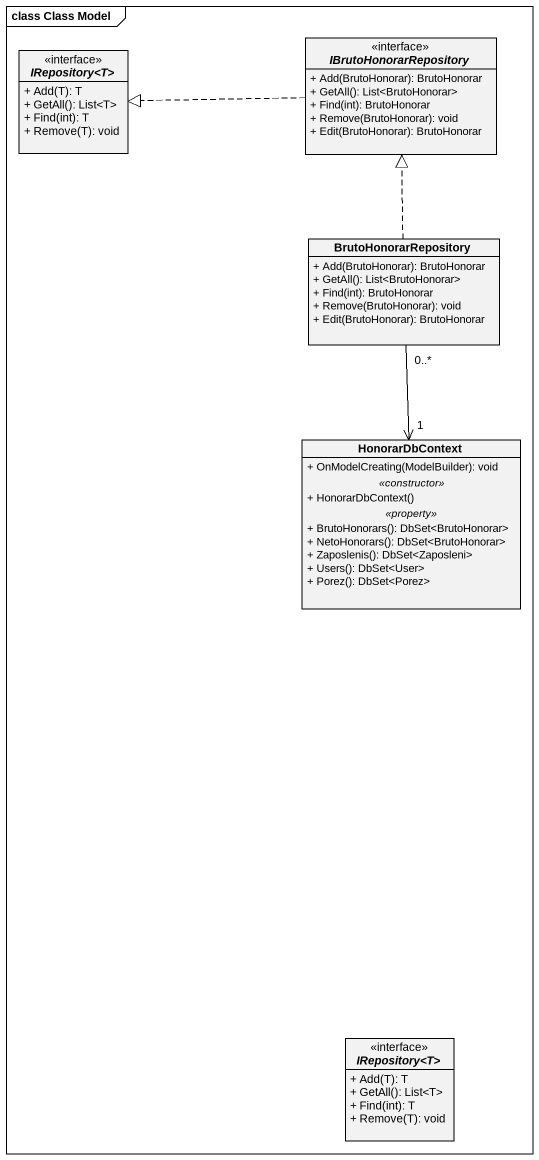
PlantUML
@startuml
mainframe class Class Model
hide circle
hide empty members
skinparam classAttributeIconSize 0
interface IBrutoHonorarRepository {
  + Add(BrutoHonorar): BrutoHonorar
  + GetAll(): List<BrutoHonorar>
  + Find(int): BrutoHonorar
  + Remove(BrutoHonorar): void
  + Edit(BrutoHonorar): BrutoHonorar
}
interface "IRepository<T>" as IRepository_T {
  + Add(T): T
  + GetAll(): List<T>
  + Find(int): T
  + Remove(T): void
}
class BrutoHonorarRepository {
  + Add(BrutoHonorar): BrutoHonorar
  + GetAll(): List<BrutoHonorar>
  + Find(int): BrutoHonorar
  + Remove(BrutoHonorar): void
  + Edit(BrutoHonorar): BrutoHonorar
}
class HonorarDbContext {
  + OnModelCreating(ModelBuilder): void
  .. <<constructor>> ..
  + HonorarDbContext()
  .. <<property>> ..
  + BrutoHonorars(): DbSet<BrutoHonorar>
  + NetoHonorars(): DbSet<BrutoHonorar>
  + Zaposlenis(): DbSet<Zaposleni>
  + Users(): DbSet<User>
  + Porez(): DbSet<Porez>
}
interface "IRepository<T>" as IRepository_T_2 {
  + Add(T): T
  + GetAll(): List<T>
  + Find(int): T
  + Remove(T): void
}
IBrutoHonorarRepository .left.|> IRepository_T
BrutoHonorarRepository .up.|> IBrutoHonorarRepository
BrutoHonorarRepository "0..*" --> "1" HonorarDbContext
@enduml
